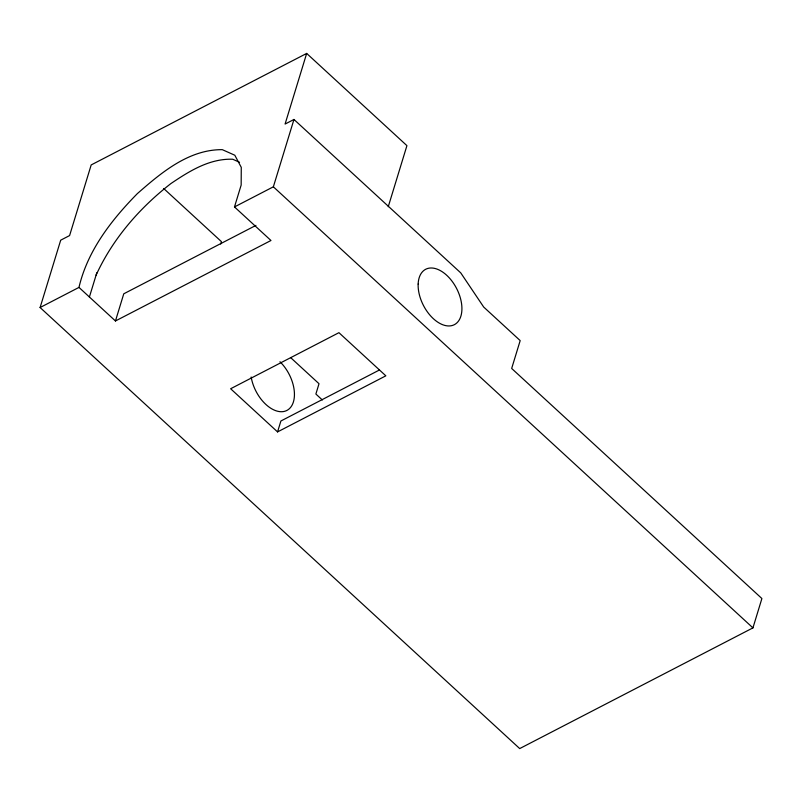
<?xml version="1.0" encoding="UTF-8"?>
<svg xmlns="http://www.w3.org/2000/svg" width="802" height="802" viewBox="0 0 802 802"><rect width="100%" height="100%" fill="white"/><g stroke="black" fill="none" stroke-linecap="round" stroke-linejoin="round"><path stroke-width="1.2" d="M89.403 297.001L96.831 272.73M78.977 287.407L115.458 320.97L270.966 240.5L234.485 206.936L241.161 185.072L241.272 167.357L234.806 155.227L222.284 149.653C188.751 149.433 161.272 172.661 137.383 193.593C111.418 219.979 87.538 250.675 78.977 287.407L40.1 307.527L519.706 748.577L752.938 627.876L761.9 598.533L511.666 368.459L520.187 340.599L483.696 307.046L460.759 272.891L293.963 119.468L285.081 124.059L306.675 53.423L406.925 145.643L388.258 206.695M40.1 307.527L60.701 240.179L69.594 235.567L91.187 164.931L306.675 53.423M115.458 320.97L123.769 293.803L255.938 225.392M220.7 244.019L221.432 241.633L163.688 188.51M234.485 206.936L273.362 186.816L293.963 119.468M277.552 431.907L385.842 375.827L338.935 332.68L230.635 388.749L277.552 431.907L280.9 420.99L379.226 370.103M96.1 275.126C112.721 238.806 139.508 207.959 170.906 183.568C189.352 171.117 209.583 158.405 232.71 159.237L239.537 162.275M273.362 186.816L752.938 627.876M290.625 357.602L319.016 383.717L315.878 394.043L322.324 399.967M279.968 361.742A31.188 18.626 62.6 0 1 286.976 410.393A31.188 18.626 62.6 0 1 251.166 377.01M418.153 284.068A31.188 18.626 62.6 0 0 450.062 325.903A31.188 18.626 62.6 0 0 451.837 280.931A31.188 18.626 62.6 0 0 418.153 284.068"/></g></svg>
